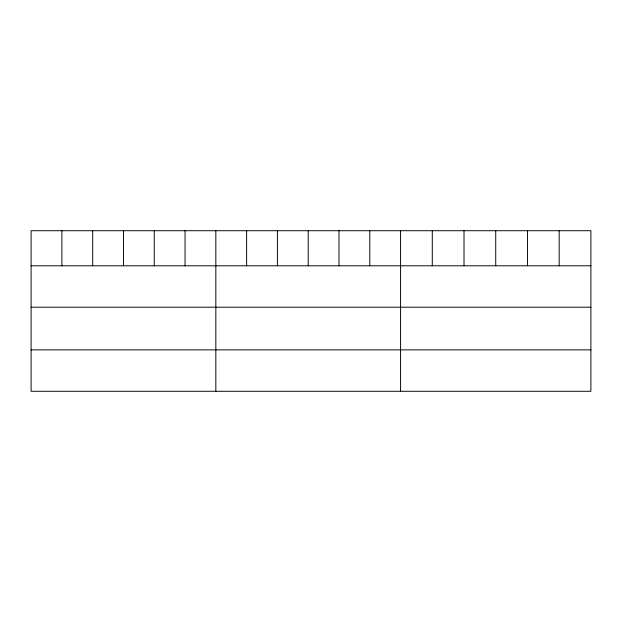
<?xml version="1.0" encoding="UTF-8"?>
<svg xmlns="http://www.w3.org/2000/svg" width="622" height="622" viewBox="0 0 622 622"><rect width="100%" height="100%" fill="white"/><g stroke="black" fill="none" stroke-linecap="round" stroke-linejoin="round"><path stroke-width="0.93" d="M590.9 265.796L590.9 391.285L31.1 391.285L31.1 230.715L590.9 230.715L590.9 265.796L31.1 265.796M31.1 307.206L590.9 307.206M31.1 349.875L590.9 349.875M559.178 230.715L559.178 265.796M527.456 230.715L527.456 265.796M495.734 230.715L495.734 265.796M464.012 230.715L464.012 265.796M432.29 230.715L432.29 265.796M400.568 230.715L400.568 391.285M369.779 230.715L369.779 265.796M338.99 230.715L338.99 265.796M308.201 230.715L308.201 265.796M277.412 230.715L277.412 265.796M246.623 230.715L246.623 265.796M215.834 230.715L215.834 391.285M185.045 230.715L185.045 265.796M154.256 230.715L154.256 265.796M123.467 230.715L123.467 265.796M92.678 230.715L92.678 265.796M61.889 230.715L61.889 265.796"/></g></svg>
